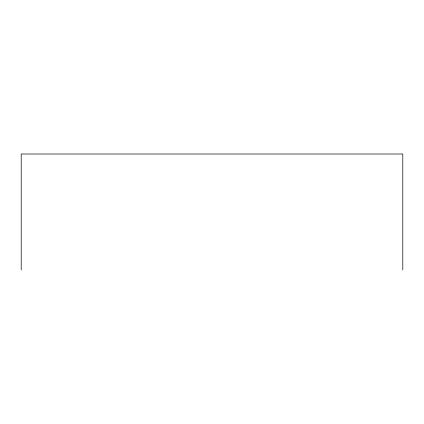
<?xml version="1.0" encoding="UTF-8"?>
<svg xmlns="http://www.w3.org/2000/svg" width="424" height="424" viewBox="0 0 424 424"><rect width="100%" height="100%" fill="white"/><g stroke="black" fill="none" stroke-linecap="round" stroke-linejoin="round"><path stroke-width="0.64" d="M402.8 269.987L402.8 154.013L21.2 154.013L21.2 269.987"/></g></svg>
